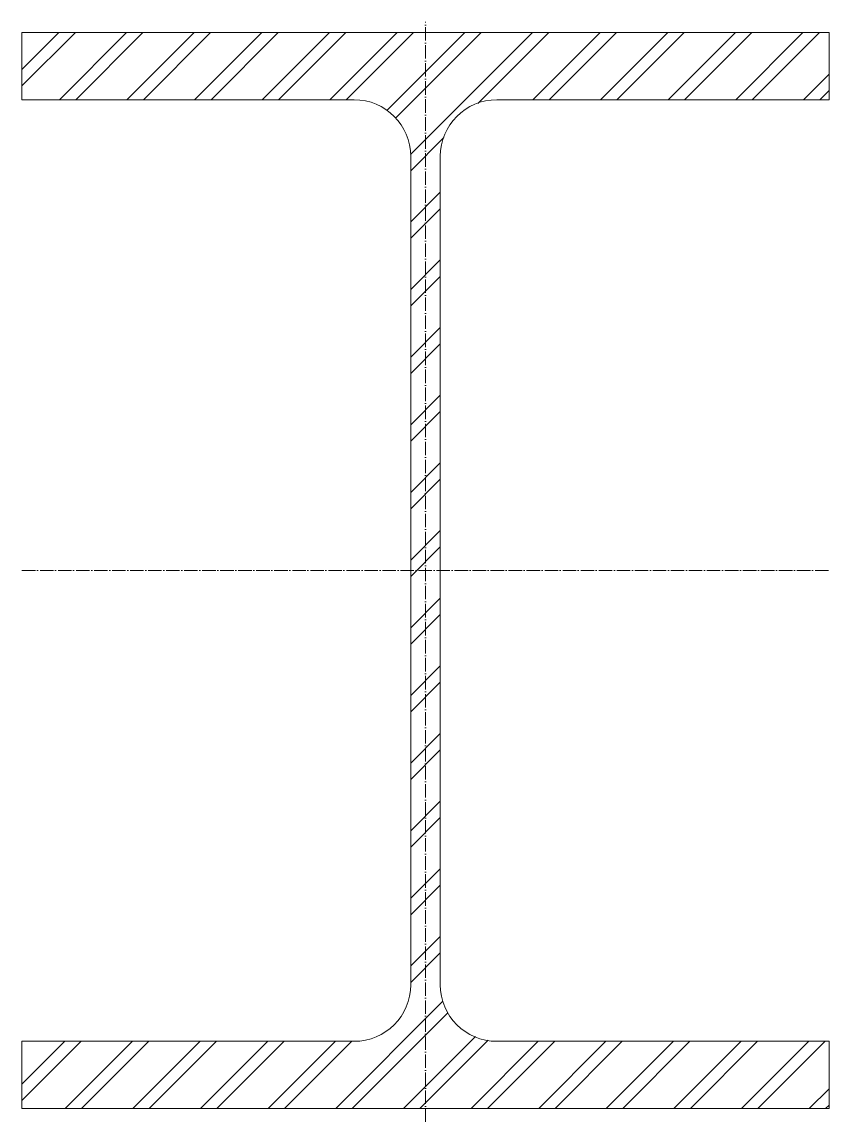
# Model space of a CAD drawing. Header units: metres. Extents: x -150 to 150, y -205 to 204.
import ezdxf

# ---------------------------------------------------------------- set-up
doc = ezdxf.new("R2010")
doc.units = ezdxf.units.M
doc.linetypes.add('MV_hartlijn_staal', pattern=[6.6, 5, -0.8, 0, -0.8])
doc.layers.add('A-DETL-GENF', color=92, linetype='Continuous', lineweight=18)

# ---------------------------------------------------------------- blocks, each defined once
blk = doc.blocks.new('28 Staalprofielen DIN_DIE_DILl 2d - DIL40-4447712-00_0 Basismaterialen')
at = {"layer": 'A-DETL-GENF', "lineweight": 13}
h = blk.add_hatch(dxfattribs=at)
h.set_pattern_fill('FP_463', color=256, style=0, pattern_type=2)
h.set_pattern_definition([(225, (2016.278, 2648.179), (12.57236, -12.57236), []), (225, (2016.278, 2629.129), (12.57236, -12.57236), [])])
h.paths.add_polyline_path([(-63.04, 200), (-150, 200), (-150, 175), (-26.5, 175), (-21.06, 174.28), (-16, 172.19), (-11.65, 168.85), (-8.31, 164.5), (-6.22, 159.44), (-5.5, 154), (-5.5, -154), (-6.22, -159.44), (-8.31, -164.5), (-11.65, -168.85), (-16, -172.19), (-21.06, -174.28), (-26.5, -175), (-150, -175), (-150, -200), (150, -200), (150, -175), (26.5, -175), (21.06, -174.28), (16, -172.19), (11.65, -168.85), (8.31, -164.5), (6.22, -159.44), (5.5, -154), (5.5, 154), (6.22, 159.44), (8.31, 164.5), (11.65, 168.85), (16, 172.19), (21.06, 174.28), (26.5, 175), (150, 175), (150, 200)])
at = {"layer": 'A-DETL-GENF', "linetype": 'MV_hartlijn_staal', "lineweight": 13}
for p, q in [((0, -205), (0, 203.92)), ((-150, 0), (150, 0))]:
    blk.add_line(p, q, dxfattribs=at)
at = {"layer": 'A-DETL-GENF'}
for p, q in [((150, 200), (-150, 200)), ((-150, 200), (-150, 175)), ((150, 200), (-150, 200)), ((-150, 200), (-150, 175)), ((150, 175), (150, 200)), ((150, 200), (150, 175)), ((-150, 175), (-26.5, 175)), ((-150, 175), (-26.5, 175)), ((26.5, 175), (150, 175)), ((150, 175), (26.5, 175)), ((-5.5, 154), (-5.5, -154)), ((-5.5, -154), (-5.5, 154)), ((5.5, -154), (5.5, 154)), ((5.5, -154), (5.5, 154)), ((-26.5, -175), (-150, -175)), ((-150, -175), (-150, -200)), ((-150, -200), (-150, -175)), ((-150, -175), (-26.5, -175)), ((150, -175), (26.5, -175)), ((150, -175), (26.5, -175)), ((150, -200), (150, -175)), ((150, -200), (150, -175)), ((-150, -200), (150, -200)), ((150, -200), (-150, -200))]:
    blk.add_line(p, q, dxfattribs=at)
for centre, start, end in [((-26.5, 154), 360, 90), ((-26.5, 154), 360, 90), ((26.5, 154), 90, 180), ((26.5, 154), 90, 180), ((-26.5, -154), 270, 360), ((-26.5, -154), 270, 0), ((26.5, -154), 180, 270), ((26.5, -154), 180, 270)]:
    blk.add_arc(centre, 21, start, end, dxfattribs=at)

msp = doc.modelspace()

# ---------------------------------------------------------------- block references
msp.add_blockref('28 Staalprofielen DIN_DIE_DILl 2d - DIL40-4447712-00_0 Basismaterialen', (0, 0))

doc.saveas('drawing.dxf')
